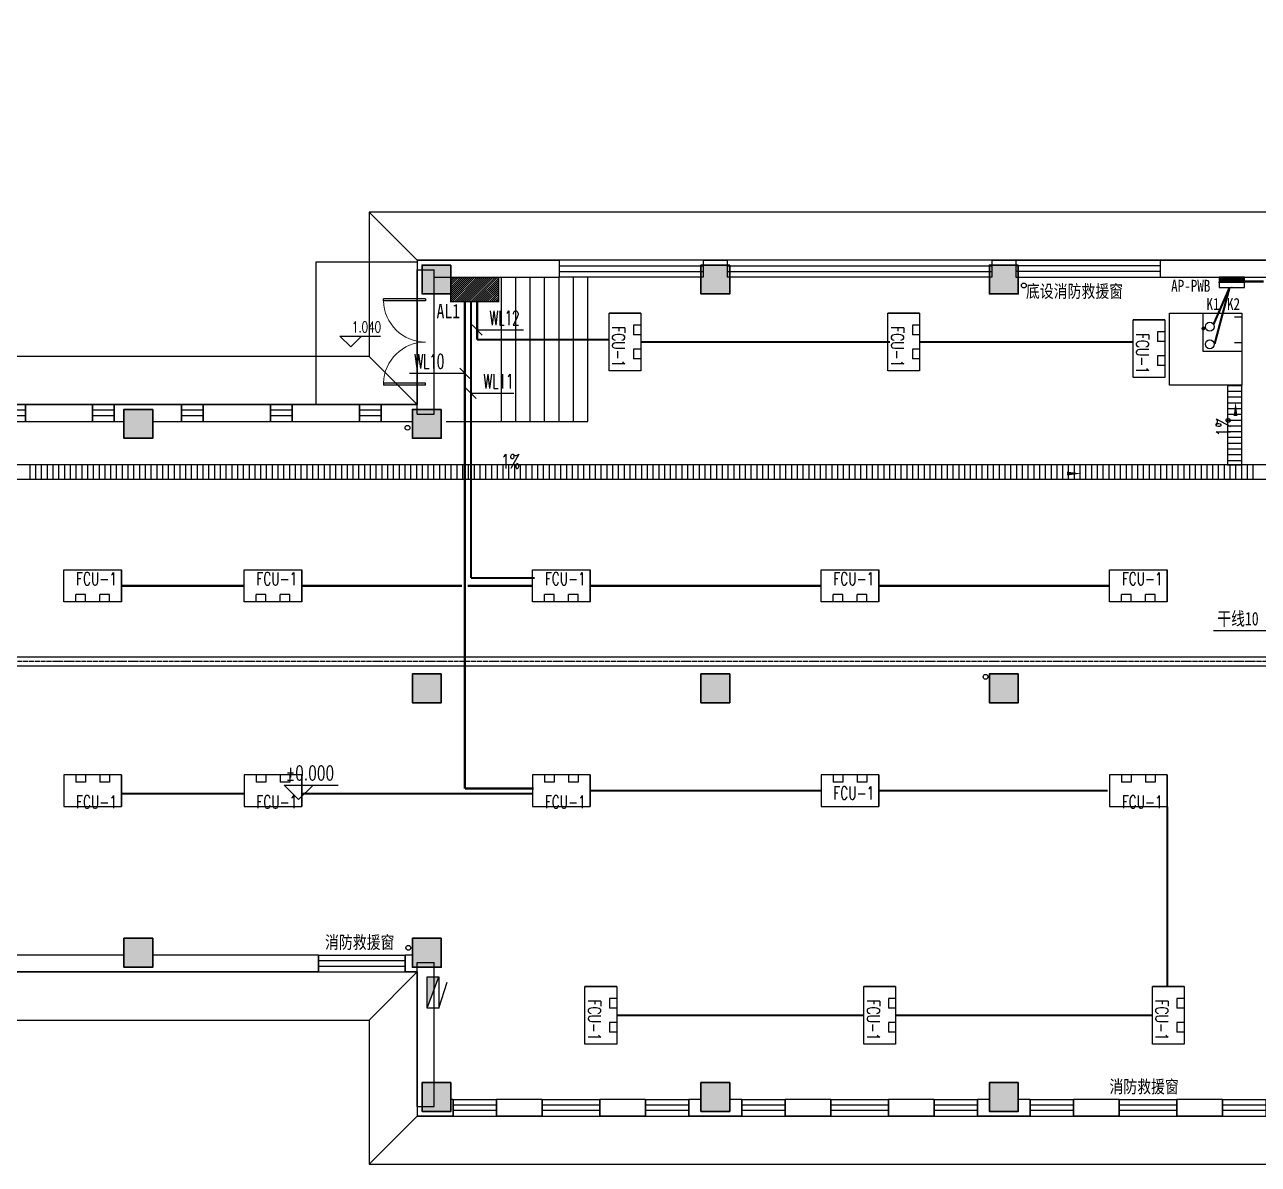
# Model space of a CAD drawing. Extents: x 815029915 to 815825525, y 579155098 to 579748855.
# Drawn here: x 815151667 to 815177325, y 579461152 to 579484852 of the extents above; entities that cross this region are included whole.
import ezdxf

# ---------------------------------------------------------------- set-up
doc = ezdxf.new("R2010")
doc.units = 0
doc.header["$LTSCALE"] = 100
doc.header["$MEASUREMENT"] = 0
doc.linetypes.add('DOTE', pattern=[2.42, 2, -0.2, 0.02, -0.2])
for name, color, linetype in [('ABDE_SYS', 3, 'Continuous'), ('COLUMN', 9, 'Continuous'), ('DIM_ELEV', 3, 'Continuous'), ('DIM_LEAD', 3, 'Continuous'), ('DIM_SYMB', 3, 'Continuous'), ('E-TEXT-PLAN', 7, 'Continuous'), ('EQUIP-箱柜', 3, 'Continuous'), ('GROUND', 2, 'Continuous'), ('H-TH_TEXT', 3, 'Continuous'), ('H-空调-VRV-设备', 7, 'Continuous'), ('P-消火栓', 7, 'Continuous'), ('PUB_TEXT', 7, 'Continuous'), ('QD', 3, 'Continuous'), ('STAIR', 2, 'Continuous'), ('WALL', 9, 'Continuous'), ('WINDOW', 4, 'Continuous'), ('zm', 1, 'Continuous'), ('电-强电平面-标注', 3, 'Continuous'), ('电-强电平面-线缆', 3, 'Continuous'), ('电-桥架', 4, 'Continuous')]:
    doc.layers.add(name, color=color, linetype=linetype)
doc.layers.add('柱填充', color=9, linetype='Continuous', lineweight=18)
doc.layers.add('砼柱', color=2, linetype='Continuous', lineweight=35)
doc.styles.add('-宋体', font='', dxfattribs={"width": 0.8})
doc.styles.add('_TCH_DIM', font='SIMPLEX', dxfattribs={"bigfont": 'GBCBIG'})
doc.styles.add('_TCH_LABEL', font='COMPLEX', dxfattribs={"bigfont": 'GBCBIG'})
doc.styles.add('ELEC-DIM', font='simplex.shx', dxfattribs={"width": 0.6, "bigfont": 'HZTXT.shx'})
doc.styles.add('IDQSTYLE', font='txt.shx', dxfattribs={"width": 0.7, "bigfont": 'hztxt.shx'})
doc.styles.add('宋体', font='', dxfattribs={"width": 0.8})
doc.styles.add('宋体-TK', font='', dxfattribs={"width": 0.8})
doc.styles.get('-宋体').set_extended_font_data('SimSun')
doc.styles.get('宋体').set_extended_font_data('SimSun')
doc.styles.get('宋体-TK').set_extended_font_data('SimSun')

# ---------------------------------------------------------------- blocks, each defined once
blk = doc.blocks.new('$TWTSYS$00000508')
for p, q in [((-0.5, 0.5), (0.324, 1.224)), ((-0.5, 0.5), (-0.5, -0.5)), ((-0.5, -0.5), (0.5, 0.5)), ((0.5, 0.5), (-0.5, 0.5)), ((0.5, -0.5), (0.5, 0.5)), ((-0.5, -0.5), (0.5, -0.5))]:
    blk.add_line(p, q)
blk.add_solid([(0.5, -0.5), (0.5, 0.5), (-0.5, -0.5)])
blk = doc.blocks.new('$VRV_美的$00000019')
for p, q in [((-600, 330), (600, 330)), ((-600, -330), (-600, 330)), ((600, 330), (600, -330)), ((600, -330), (600, 330)), ((-150, -180), (-350, -180)), ((-350, -330), (-350, -180)), ((-150, -330), (-150, -180)), ((350, -180), (150, -180)), ((150, -330), (150, -180)), ((350, -330), (350, -180)), ((600, -330), (-600, -330))]:
    blk.add_line(p, q)
blk = doc.blocks.new('*X25')
at = {"color": 0, "linetype": 'Continuous'}
for p, q in [((232.27, 320.09), (237.18, 325)), ((232.27, 320.51), (236.75, 325)), ((232.27, 320.94), (236.33, 325)), ((232.27, 321.36), (235.9, 325)), ((232.27, 321.79), (235.48, 325)), ((232.27, 322.21), (235.06, 325)), ((232.27, 322.63), (234.63, 325)), ((232.27, 323.06), (234.21, 325)), ((232.27, 323.48), (233.78, 325)), ((232.27, 323.91), (233.36, 325)), ((232.27, 324.33), (232.93, 325)), ((232.27, 324.76), (232.51, 325)), ((232.6, 320), (237.6, 325)), ((233.02, 320), (238.02, 325)), ((233.45, 320), (238.45, 325)), ((233.87, 320), (238.87, 325)), ((234.3, 320), (239.3, 325)), ((234.72, 320), (239.72, 325)), ((235.15, 320), (240.15, 325)), ((235.57, 320), (240.57, 325)), ((235.99, 320), (240.99, 325)), ((236.42, 320), (241.42, 325)), ((236.84, 320), (241.84, 325)), ((237.27, 320), (242.27, 325)), ((237.69, 320), (242.27, 324.57)), ((238.12, 320), (242.27, 324.15)), ((238.54, 320), (242.27, 323.72)), ((238.96, 320), (242.27, 323.3)), ((239.39, 320), (242.27, 322.88)), ((239.81, 320), (242.27, 322.45)), ((240.24, 320), (242.27, 322.03)), ((240.66, 320), (242.27, 321.6)), ((241.09, 320), (242.27, 321.18)), ((241.51, 320), (242.27, 320.75)), ((241.93, 320), (242.27, 320.33))]:
    blk.add_line(p, q, dxfattribs=at)
blk = doc.blocks.new('HC000429')
at = {"color": 0, "linetype": 'Continuous', "const_width": 0.3}
blk.add_lwpolyline([(5, 2.5), (-5, 2.5), (-5, -2.5), (5, -2.5)], close=True, dxfattribs=at)
at = {"color": 0, "linetype": 'Continuous'}
blk.add_blockref('*X25', (-237.27, -322.5), dxfattribs=at)
at = {"color": 0, "style": 'IDQSTYLE', "width": 0.7}
blk.add_attdef('PSFHATT', (7, -2.5), '', height=2.5, dxfattribs=at)
blk = doc.blocks.new('$TCHSYS$WIN2D')
for p, q in [((-0.5, 0.5), (0.5, 0.5)), ((-0.5, 0.5), (-0.5, -0.5)), ((0.5, 0.5), (0.5, -0.5)), ((0.5, 0.1667), (-0.5, 0.1667)), ((0.5, -0.1667), (-0.5, -0.1667)), ((-0.5, -0.5), (0.5, -0.5))]:
    blk.add_line(p, q)
blk = doc.blocks.new('$DorLib2D$00000002')
for p, q in [((-0.5, 0), (-0.5, 0.4875)), ((-0.475, 0.4875), (-0.5, 0.4875)), ((-0.475, 0), (-0.475, 0.4875)), ((0.475, 0), (0.475, 0.4875)), ((0.475, 0.4875), (0.5, 0.4875)), ((0.5, 0), (0.5, 0.4875)), ((-0.5, 0), (-0.475, 0)), ((0.5, 0), (0.475, 0))]:
    blk.add_line(p, q)
at = {"lineweight": 13}
for centre, start, end in [((-0.4875, 0), 0, 88.53072), ((0.4875, 0), 91.46928, 180)]:
    blk.add_arc(centre, 0.4875, start, end, dxfattribs=at)
blk = doc.blocks.new('*X661')
at = {"color": 0}
for p, q in [((-250, 33), (-183, 100)), ((-250, 68), (-218, 100)), ((-247, 0), (-147, 100)), ((-212, 0), (-112, 100)), ((-177, 0), (-77, 100)), ((-141, 0), (-41, 100)), ((-106, 0), (-6, 100)), ((-71, 0), (29, 100)), ((-35, 0), (65, 100)), ((0, 0), (100, 100)), ((35, 0), (135, 100)), ((71, 0), (171, 100)), ((106, 0), (206, 100)), ((141, 0), (241, 100)), ((177, 0), (250, 73)), ((212, 0), (250, 38)), ((247, 0), (250, 3))]:
    blk.add_line(p, q, dxfattribs=at)
blk = doc.blocks.new('$equip$00001414')
for p, q in [((0.75, 0.6), (-0.75, 0.6)), ((-0.75, 0.6), (-0.75, 0)), ((-0.75, 0.3), (0.75, 0.3)), ((-0.75, 0), (0.75, 0)), ((0.75, 0), (0.75, 0.6))]:
    blk.add_line(p, q)
at = {"const_width": 0.3}
blk.add_lwpolyline([(-0.75, 0.15), (0.75, 0.15)], dxfattribs=at)
for p in [(-0.75, 0.3), (0, 0.6), (0, 0), (0.75, 0.3)]:
    blk.add_point(p)
at = {"xscale": 0.00300000000061118, "yscale": 0.00300000000061118, "zscale": 0.00300000000061118}
blk.add_blockref('*X661', (0, 0), dxfattribs=at)
at = {"style": '_TCH_LABEL', "flags": 9}
blk.add_attdef('A', (0, 0), '', height=0.00002, dxfattribs=at)

msp = doc.modelspace()

# ---------------------------------------------------------------- hatches: boundary and pattern name
at = {"layer": 'DIM_LEAD'}
msp.add_hatch(color=256, dxfattribs=at).paths.add_polyline_path([(815176220.5, 579478533.7, 1), (815176140.5, 579478533.7, 1)], flags=17)
at = {"layer": '柱填充', "lineweight": 18}
for points in [[(815160530.5, 579479852.4), (815159930.5, 579479852.4), (815159930.5, 579479252.4), (815160530.5, 579479252.4)], [(815166330.5, 579479852.4), (815165730.5, 579479852.4), (815165730.5, 579479252.4), (815166330.5, 579479252.4)], [(815172330.5, 579479852.4), (815171730.5, 579479852.4), (815171730.5, 579479252.4), (815172330.5, 579479252.4)], [(815154330.5, 579476852.4), (815153730.5, 579476852.4), (815153730.5, 579476252.4), (815154330.5, 579476252.4)], [(815160330.5, 579476852.4), (815159730.5, 579476852.4), (815159730.5, 579476252.4), (815160330.5, 579476252.4)], [(815160330.5, 579471352.4), (815159730.5, 579471352.4), (815159730.5, 579470752.4), (815160330.5, 579470752.4)], [(815166330.5, 579471352.4), (815165730.5, 579471352.4), (815165730.5, 579470752.4), (815166330.5, 579470752.4)], [(815172330.5, 579471352.4), (815171730.5, 579471352.4), (815171730.5, 579470752.4), (815172330.5, 579470752.4)], [(815154330.5, 579465852.4), (815153730.5, 579465852.4), (815153730.5, 579465252.4), (815154330.5, 579465252.4)], [(815160330.5, 579465852.4), (815159730.5, 579465852.4), (815159730.5, 579465252.4), (815160330.5, 579465252.4)], [(815160530.5, 579462852.4), (815159930.5, 579462852.4), (815159930.5, 579462252.4), (815160530.5, 579462252.4)], [(815166330.5, 579462852.4), (815165730.5, 579462852.4), (815165730.5, 579462252.4), (815166330.5, 579462252.4)], [(815172330.5, 579462852.4), (815171730.5, 579462852.4), (815171730.5, 579462252.4), (815172330.5, 579462252.4)]]:
    msp.add_hatch(color=250, dxfattribs=at).paths.add_polyline_path(points)

# ---------------------------------------------------------------- linework, layer by layer
for p, q in [((815178230.5, 579479952.4), (815159830.5, 579479952.4)), ((815159830.5, 579479952.4), (815159830.5, 579476952.4)), ((815175480.5, 579477352.4), (815175480.5, 579478852.4)), ((815175480.5, 579478852.4), (815176980.5, 579478852.4)), ((815176180.5, 579478052.4), (815176180.5, 579478852.4)), ((815176180.5, 579478852.4), (815176980.5, 579478852.4)), ((815176830.5, 579478778.7), (815176980.5, 579478778.7)), ((815176980.5, 579478852.4), (815176980.5, 579477352.4)), ((815176980.5, 579478852.4), (815176980.5, 579478052.4)), ((815176980.5, 579478237.2), (815176830.5, 579478237.2)), ((815176980.5, 579478052.4), (815176180.5, 579478052.4)), ((815176980.5, 579477352.4), (815175480.5, 579477352.4)), ((815176980.5, 579477352.4), (815176680.5, 579477352.4)), ((815176680.5, 579477352.4), (815176680.5, 579475702.4)), ((815176980.5, 579475702.4), (815176980.5, 579477352.4)), ((815159830.5, 579476952.4), (815147830.5, 579476952.4)), ((815203410.6, 579475702.4), (815148180.5, 579475702.4)), ((815176680.5, 579475702.4), (815176980.5, 579475702.4)), ((815148180.5, 579475402.4), (815203710.6, 579475402.4)), ((815147830.5, 579465152.4), (815159830.5, 579465152.4)), ((815159830.5, 579465152.4), (815159830.5, 579462152.4)), ((815159830.5, 579462152.4), (815177830.5, 579462152.4))]:
    msp.add_line(p, q)
at = {"color": 2}
for p, q in [((815161580.5, 579476602.4), (815161580.5, 579479602.4)), ((815161880.5, 579476602.4), (815161880.5, 579479602.4)), ((815162180.5, 579476602.4), (815162180.5, 579479602.4)), ((815162480.5, 579476602.4), (815162480.5, 579479602.4)), ((815162780.5, 579476602.4), (815162780.5, 579479602.4)), ((815163080.5, 579476602.4), (815163080.5, 579479602.4)), ((815163380.5, 579476602.4), (815163380.5, 579479602.4)), ((815160430.5, 579476602.4), (815163380.5, 579476602.4))]:
    msp.add_line(p, q, dxfattribs=at)
at = {"color": 252, "linetype": 'Continuous'}
for p, q in [((815176680.5, 579477350.9), (815176980.5, 579477350.9)), ((815176680.5, 579477230.9), (815176980.5, 579477230.9)), ((815176680.5, 579477110.9), (815176980.5, 579477110.9)), ((815176680.5, 579476990.9), (815176980.5, 579476990.9)), ((815176680.5, 579476870.9), (815176980.5, 579476870.9)), ((815176680.5, 579476750.9), (815176980.5, 579476750.9)), ((815176680.5, 579476630.9), (815176980.5, 579476630.9)), ((815176680.5, 579476510.9), (815176980.5, 579476510.9)), ((815176680.5, 579476390.9), (815176980.5, 579476390.9)), ((815176680.5, 579476270.9), (815176980.5, 579476270.9)), ((815176680.5, 579476150.9), (815176980.5, 579476150.9)), ((815176680.5, 579476030.9), (815176980.5, 579476030.9)), ((815176680.5, 579475910.9), (815176980.5, 579475910.9)), ((815176680.5, 579475790.9), (815176980.5, 579475790.9)), ((815151772.8, 579475702.4), (815151772.8, 579475402.4)), ((815151892.8, 579475702.4), (815151892.8, 579475402.4)), ((815152012.8, 579475702.4), (815152012.8, 579475402.4)), ((815152132.8, 579475702.4), (815152132.8, 579475402.4)), ((815152252.8, 579475702.4), (815152252.8, 579475402.4)), ((815152372.8, 579475702.4), (815152372.8, 579475402.4)), ((815152492.8, 579475702.4), (815152492.8, 579475402.4)), ((815152612.8, 579475702.4), (815152612.8, 579475402.4)), ((815152732.8, 579475702.4), (815152732.8, 579475402.4)), ((815152852.8, 579475702.4), (815152852.8, 579475402.4)), ((815152972.8, 579475702.4), (815152972.8, 579475402.4)), ((815153092.8, 579475702.4), (815153092.8, 579475402.4)), ((815153212.8, 579475702.4), (815153212.8, 579475402.4)), ((815153332.8, 579475702.4), (815153332.8, 579475402.4)), ((815153452.8, 579475702.4), (815153452.8, 579475402.4)), ((815153572.8, 579475702.4), (815153572.8, 579475402.4)), ((815153692.8, 579475702.4), (815153692.8, 579475402.4)), ((815153812.8, 579475702.4), (815153812.8, 579475402.4)), ((815153932.8, 579475702.4), (815153932.8, 579475402.4)), ((815154052.8, 579475702.4), (815154052.8, 579475402.4)), ((815154172.8, 579475702.4), (815154172.8, 579475402.4)), ((815154292.8, 579475702.4), (815154292.8, 579475402.4)), ((815154412.8, 579475702.4), (815154412.8, 579475402.4)), ((815154532.8, 579475702.4), (815154532.8, 579475402.4)), ((815154652.8, 579475702.4), (815154652.8, 579475402.4)), ((815154772.8, 579475702.4), (815154772.8, 579475402.4)), ((815154892.8, 579475702.4), (815154892.8, 579475402.4)), ((815155012.8, 579475702.4), (815155012.8, 579475402.4)), ((815155132.8, 579475702.4), (815155132.8, 579475402.4)), ((815155252.8, 579475702.4), (815155252.8, 579475402.4)), ((815155372.8, 579475702.4), (815155372.8, 579475402.4)), ((815155492.8, 579475702.4), (815155492.8, 579475402.4)), ((815155612.8, 579475702.4), (815155612.8, 579475402.4)), ((815155732.8, 579475702.4), (815155732.8, 579475402.4)), ((815155852.8, 579475702.4), (815155852.8, 579475402.4)), ((815155972.8, 579475702.4), (815155972.8, 579475402.4)), ((815156092.8, 579475702.4), (815156092.8, 579475402.4)), ((815156212.8, 579475702.4), (815156212.8, 579475402.4)), ((815156332.8, 579475702.4), (815156332.8, 579475402.4)), ((815156452.8, 579475702.4), (815156452.8, 579475402.4)), ((815156572.8, 579475702.4), (815156572.8, 579475402.4)), ((815156692.8, 579475702.4), (815156692.8, 579475402.4)), ((815156812.8, 579475702.4), (815156812.8, 579475402.4)), ((815156932.8, 579475702.4), (815156932.8, 579475402.4)), ((815157052.8, 579475702.4), (815157052.8, 579475402.4)), ((815157172.8, 579475702.4), (815157172.8, 579475402.4)), ((815157292.8, 579475702.4), (815157292.8, 579475402.4)), ((815157412.8, 579475702.4), (815157412.8, 579475402.4)), ((815157532.8, 579475702.4), (815157532.8, 579475402.4)), ((815157652.8, 579475702.4), (815157652.8, 579475402.4)), ((815157772.8, 579475702.4), (815157772.8, 579475402.4)), ((815157892.8, 579475702.4), (815157892.8, 579475402.4)), ((815158012.8, 579475702.4), (815158012.8, 579475402.4)), ((815158132.8, 579475702.4), (815158132.8, 579475402.4)), ((815158252.8, 579475702.4), (815158252.8, 579475402.4)), ((815158372.8, 579475702.4), (815158372.8, 579475402.4)), ((815158492.8, 579475702.4), (815158492.8, 579475402.4)), ((815158612.8, 579475702.4), (815158612.8, 579475402.4)), ((815158732.8, 579475702.4), (815158732.8, 579475402.4)), ((815158852.8, 579475702.4), (815158852.8, 579475402.4)), ((815158972.8, 579475702.4), (815158972.8, 579475402.4)), ((815159092.8, 579475702.4), (815159092.8, 579475402.4)), ((815159212.8, 579475702.4), (815159212.8, 579475402.4)), ((815159332.8, 579475702.4), (815159332.8, 579475402.4)), ((815159452.8, 579475702.4), (815159452.8, 579475402.4)), ((815159572.8, 579475702.4), (815159572.8, 579475402.4)), ((815159692.8, 579475702.4), (815159692.8, 579475402.4)), ((815159812.8, 579475702.4), (815159812.8, 579475402.4)), ((815159932.8, 579475702.4), (815159932.8, 579475402.4)), ((815160052.8, 579475702.4), (815160052.8, 579475402.4)), ((815160172.8, 579475702.4), (815160172.8, 579475402.4)), ((815160292.8, 579475702.4), (815160292.8, 579475402.4)), ((815160412.8, 579475702.4), (815160412.8, 579475402.4)), ((815160532.8, 579475702.4), (815160532.8, 579475402.4)), ((815160652.8, 579475702.4), (815160652.8, 579475402.4)), ((815160772.8, 579475702.4), (815160772.8, 579475402.4)), ((815160892.8, 579475702.4), (815160892.8, 579475402.4)), ((815161012.8, 579475702.4), (815161012.8, 579475402.4)), ((815161132.8, 579475702.4), (815161132.8, 579475402.4)), ((815161252.8, 579475702.4), (815161252.8, 579475402.4)), ((815161372.8, 579475702.4), (815161372.8, 579475402.4)), ((815161492.8, 579475702.4), (815161492.8, 579475402.4)), ((815161612.8, 579475702.4), (815161612.8, 579475402.4)), ((815161732.8, 579475702.4), (815161732.8, 579475402.4)), ((815161852.8, 579475702.4), (815161852.8, 579475402.4)), ((815161972.8, 579475702.4), (815161972.8, 579475402.4)), ((815162092.8, 579475702.4), (815162092.8, 579475402.4)), ((815162212.8, 579475702.4), (815162212.8, 579475402.4)), ((815162332.8, 579475702.4), (815162332.8, 579475402.4)), ((815162452.8, 579475702.4), (815162452.8, 579475402.4)), ((815162572.8, 579475702.4), (815162572.8, 579475402.4)), ((815162692.8, 579475702.4), (815162692.8, 579475402.4)), ((815162812.8, 579475702.4), (815162812.8, 579475402.4)), ((815162932.8, 579475702.4), (815162932.8, 579475402.4)), ((815163052.8, 579475702.4), (815163052.8, 579475402.4)), ((815163172.8, 579475702.4), (815163172.8, 579475402.4)), ((815163292.8, 579475702.4), (815163292.8, 579475402.4)), ((815163412.8, 579475702.4), (815163412.8, 579475402.4)), ((815163532.8, 579475702.4), (815163532.8, 579475402.4)), ((815163652.8, 579475702.4), (815163652.8, 579475402.4)), ((815163772.8, 579475702.4), (815163772.8, 579475402.4)), ((815163892.8, 579475702.4), (815163892.8, 579475402.4)), ((815164012.8, 579475702.4), (815164012.8, 579475402.4)), ((815164132.8, 579475702.4), (815164132.8, 579475402.4)), ((815164252.8, 579475702.4), (815164252.8, 579475402.4)), ((815164372.8, 579475702.4), (815164372.8, 579475402.4)), ((815164492.8, 579475702.4), (815164492.8, 579475402.4)), ((815164612.8, 579475702.4), (815164612.8, 579475402.4)), ((815164732.8, 579475702.4), (815164732.8, 579475402.4)), ((815164852.8, 579475702.4), (815164852.8, 579475402.4)), ((815164972.8, 579475702.4), (815164972.8, 579475402.4)), ((815165092.8, 579475702.4), (815165092.8, 579475402.4)), ((815165212.8, 579475702.4), (815165212.8, 579475402.4)), ((815165332.8, 579475702.4), (815165332.8, 579475402.4)), ((815165452.8, 579475702.4), (815165452.8, 579475402.4)), ((815165572.8, 579475702.4), (815165572.8, 579475402.4)), ((815165692.8, 579475702.4), (815165692.8, 579475402.4)), ((815165812.8, 579475702.4), (815165812.8, 579475402.4)), ((815165932.8, 579475702.4), (815165932.8, 579475402.4)), ((815166052.8, 579475702.4), (815166052.8, 579475402.4)), ((815166172.8, 579475702.4), (815166172.8, 579475402.4)), ((815166292.8, 579475702.4), (815166292.8, 579475402.4)), ((815166412.8, 579475702.4), (815166412.8, 579475402.4)), ((815166532.8, 579475702.4), (815166532.8, 579475402.4)), ((815166652.8, 579475702.4), (815166652.8, 579475402.4)), ((815166772.8, 579475702.4), (815166772.8, 579475402.4)), ((815166892.8, 579475702.4), (815166892.8, 579475402.4)), ((815167012.8, 579475702.4), (815167012.8, 579475402.4)), ((815167132.8, 579475702.4), (815167132.8, 579475402.4)), ((815167252.8, 579475702.4), (815167252.8, 579475402.4)), ((815167372.8, 579475702.4), (815167372.8, 579475402.4)), ((815167492.8, 579475702.4), (815167492.8, 579475402.4)), ((815167612.8, 579475702.4), (815167612.8, 579475402.4)), ((815167732.8, 579475702.4), (815167732.8, 579475402.4)), ((815167852.8, 579475702.4), (815167852.8, 579475402.4)), ((815167972.8, 579475702.4), (815167972.8, 579475402.4)), ((815168092.8, 579475702.4), (815168092.8, 579475402.4)), ((815168212.8, 579475702.4), (815168212.8, 579475402.4)), ((815168332.8, 579475702.4), (815168332.8, 579475402.4)), ((815168452.8, 579475702.4), (815168452.8, 579475402.4)), ((815168572.8, 579475702.4), (815168572.8, 579475402.4)), ((815168692.8, 579475702.4), (815168692.8, 579475402.4)), ((815168812.8, 579475702.4), (815168812.8, 579475402.4)), ((815168932.8, 579475702.4), (815168932.8, 579475402.4)), ((815169052.8, 579475702.4), (815169052.8, 579475402.4)), ((815169172.8, 579475702.4), (815169172.8, 579475402.4)), ((815169292.8, 579475702.4), (815169292.8, 579475402.4)), ((815169412.8, 579475702.4), (815169412.8, 579475402.4)), ((815169532.8, 579475702.4), (815169532.8, 579475402.4)), ((815169652.8, 579475702.4), (815169652.8, 579475402.4)), ((815169772.8, 579475702.4), (815169772.8, 579475402.4)), ((815169892.8, 579475702.4), (815169892.8, 579475402.4)), ((815170012.8, 579475702.4), (815170012.8, 579475402.4)), ((815170132.8, 579475702.4), (815170132.8, 579475402.4)), ((815170252.8, 579475702.4), (815170252.8, 579475402.4)), ((815170372.8, 579475702.4), (815170372.8, 579475402.4)), ((815170492.8, 579475702.4), (815170492.8, 579475402.4)), ((815170612.8, 579475702.4), (815170612.8, 579475402.4)), ((815170732.8, 579475702.4), (815170732.8, 579475402.4)), ((815170852.8, 579475702.4), (815170852.8, 579475402.4)), ((815170972.8, 579475702.4), (815170972.8, 579475402.4)), ((815171092.8, 579475702.4), (815171092.8, 579475402.4)), ((815171212.8, 579475702.4), (815171212.8, 579475402.4)), ((815171332.8, 579475702.4), (815171332.8, 579475402.4)), ((815171452.8, 579475702.4), (815171452.8, 579475402.4)), ((815171572.8, 579475702.4), (815171572.8, 579475402.4)), ((815171692.8, 579475702.4), (815171692.8, 579475402.4)), ((815171812.8, 579475702.4), (815171812.8, 579475402.4)), ((815171932.8, 579475702.4), (815171932.8, 579475402.4)), ((815172052.8, 579475702.4), (815172052.8, 579475402.4)), ((815172172.8, 579475702.4), (815172172.8, 579475402.4)), ((815172292.8, 579475702.4), (815172292.8, 579475402.4)), ((815172412.8, 579475702.4), (815172412.8, 579475402.4)), ((815172532.8, 579475702.4), (815172532.8, 579475402.4)), ((815172652.8, 579475702.4), (815172652.8, 579475402.4)), ((815172772.8, 579475702.4), (815172772.8, 579475402.4)), ((815172892.8, 579475702.4), (815172892.8, 579475402.4)), ((815173012.8, 579475702.4), (815173012.8, 579475402.4)), ((815173132.8, 579475702.4), (815173132.8, 579475402.4)), ((815173252.8, 579475702.4), (815173252.8, 579475402.4)), ((815173372.8, 579475702.4), (815173372.8, 579475402.4)), ((815173492.8, 579475702.4), (815173492.8, 579475402.4)), ((815173612.8, 579475702.4), (815173612.8, 579475402.4)), ((815173732.8, 579475702.4), (815173732.8, 579475402.4)), ((815173852.8, 579475702.4), (815173852.8, 579475402.4)), ((815173972.8, 579475702.4), (815173972.8, 579475402.4)), ((815174092.8, 579475702.4), (815174092.8, 579475402.4)), ((815174212.8, 579475702.4), (815174212.8, 579475402.4)), ((815174332.8, 579475702.4), (815174332.8, 579475402.4)), ((815174452.8, 579475702.4), (815174452.8, 579475402.4)), ((815174572.8, 579475702.4), (815174572.8, 579475402.4)), ((815174692.8, 579475702.4), (815174692.8, 579475402.4)), ((815174812.8, 579475702.4), (815174812.8, 579475402.4)), ((815174932.8, 579475702.4), (815174932.8, 579475402.4)), ((815175052.8, 579475702.4), (815175052.8, 579475402.4)), ((815175172.8, 579475702.4), (815175172.8, 579475402.4)), ((815175292.8, 579475702.4), (815175292.8, 579475402.4)), ((815175412.8, 579475702.4), (815175412.8, 579475402.4)), ((815175532.8, 579475702.4), (815175532.8, 579475402.4)), ((815175652.8, 579475702.4), (815175652.8, 579475402.4)), ((815175772.8, 579475702.4), (815175772.8, 579475402.4)), ((815175892.8, 579475702.4), (815175892.8, 579475402.4)), ((815176012.8, 579475702.4), (815176012.8, 579475402.4)), ((815176132.8, 579475702.4), (815176132.8, 579475402.4)), ((815176252.8, 579475702.4), (815176252.8, 579475402.4)), ((815176372.8, 579475702.4), (815176372.8, 579475402.4)), ((815176492.8, 579475702.4), (815176492.8, 579475402.4)), ((815176612.8, 579475702.4), (815176612.8, 579475402.4)), ((815176732.8, 579475702.4), (815176732.8, 579475402.4)), ((815176852.8, 579475702.4), (815176852.8, 579475402.4)), ((815176972.8, 579475702.4), (815176972.8, 579475402.4)), ((815177092.8, 579475702.4), (815177092.8, 579475402.4)), ((815177212.8, 579475702.4), (815177212.8, 579475402.4))]:
    msp.add_line(p, q, dxfattribs=at)
msp.add_lwpolyline([(815176980.5, 579477352.4), (815175480.5, 579477352.4), (815175480.5, 579478852.4), (815176980.5, 579478852.4)], close=True)
for centre in [(815172446.9, 579479428.4), (815159629.7, 579476470.4), (815171652.1, 579471290.4), (815159645.6, 579465654.2)]:
    msp.add_circle(centre, 50)
at = {"layer": 'COLUMN'}
for points in [[(815165730.5, 579479252.4), (815166330.5, 579479252.4), (815166330.5, 579479852.4), (815165730.5, 579479852.4)], [(815171730.5, 579479252.4), (815172330.5, 579479252.4), (815172330.5, 579479852.4), (815171730.5, 579479852.4)], [(815153730.5, 579476252.4), (815154330.5, 579476252.4), (815154330.5, 579476852.4), (815153730.5, 579476852.4)], [(815159730.5, 579476252.4), (815160330.5, 579476252.4), (815160330.5, 579476852.4), (815159730.5, 579476852.4)], [(815159730.5, 579470752.4), (815160330.5, 579470752.4), (815160330.5, 579471352.4), (815159730.5, 579471352.4)], [(815165730.5, 579470752.4), (815166330.5, 579470752.4), (815166330.5, 579471352.4), (815165730.5, 579471352.4)], [(815171730.5, 579470752.4), (815172330.5, 579470752.4), (815172330.5, 579471352.4), (815171730.5, 579471352.4)], [(815153730.5, 579465252.4), (815154330.5, 579465252.4), (815154330.5, 579465852.4), (815153730.5, 579465852.4)], [(815159730.5, 579465252.4), (815160330.5, 579465252.4), (815160330.5, 579465852.4), (815159730.5, 579465852.4)], [(815159930.5, 579462252.4), (815160530.5, 579462252.4), (815160530.5, 579462852.4), (815159930.5, 579462852.4)], [(815165730.5, 579462252.4), (815166330.5, 579462252.4), (815166330.5, 579462852.4), (815165730.5, 579462852.4)], [(815171730.5, 579462252.4), (815172330.5, 579462252.4), (815172330.5, 579462852.4), (815171730.5, 579462852.4)]]:
    msp.add_lwpolyline(points, close=True, dxfattribs=at)
at = {"layer": 'DIM_ELEV'}
for p, q in [((815158449.6, 579478149.9), (815158224.6, 579478374.9)), ((815158224.6, 579478374.9), (815159065.7, 579478374.9)), ((815158449.6, 579478149.9), (815158674.6, 579478374.9)), ((815157364.2, 579468736), (815157064.2, 579469036)), ((815157064.2, 579469036), (815158185.8, 579469036)), ((815157364.2, 579468736), (815157664.2, 579469036))]:
    msp.add_line(p, q, dxfattribs=at)
at = {"layer": 'DIM_SYMB'}
for points in [[(815176851.4, 579475945.3, 0, 0, 0), (815176851.4, 579477011.3, 0, 80, 0), (815176851.4, 579476711.3, 0, 0, 0)], [(815149883.2, 579475517.6, 0, 0, 0), (815173644.3, 579475517.6, 0, 80, 0), (815173344.3, 579475517.6, 0, 0, 0)]]:
    msp.add_lwpolyline(points, format="xyseb", dxfattribs=at)
at = {"layer": 'GROUND'}
for p, q in [((815159830.5, 579479952.4), (815158830.5, 579480952.4)), ((815159830.5, 579476952.4), (815158830.5, 579477952.4)), ((815159830.5, 579465152.4), (815158830.5, 579464152.4)), ((815159830.5, 579462152.4), (815158830.5, 579461152.4))]:
    msp.add_line(p, q, dxfattribs=at)
for points in [[(815219341.1, 579478070.5), (815215734.9, 579474464.2), (815207746.6, 579482452.4), (815206530.5, 579482452.4), (815206530.5, 579483952.4), (815191230.5, 579483952.4), (815191230.5, 579484852.4), (815182830.5, 579484852.4), (815182830.5, 579477952.4), (815179230.5, 579477952.4), (815179230.5, 579480952.4), (815158830.5, 579480952.4), (815158830.5, 579477952.4), (815146830.5, 579477952.4), (815146830.5, 579464152.4), (815158830.5, 579464152.4), (815158830.5, 579461152.4), (815177830.5, 579461152.4)], [(815219341.1, 579476656.2), (815215734.9, 579473050), (815207332.4, 579481452.4), (815205530.5, 579481452.4), (815205530.5, 579482952.4), (815190230.5, 579482952.4), (815190230.5, 579483852.4), (815183830.5, 579483852.4), (815183830.5, 579476952.4), (815178230.5, 579476952.4), (815178230.5, 579479952.4), (815159830.5, 579479952.4), (815159830.5, 579476952.4), (815147830.5, 579476952.4), (815147830.5, 579465152.4), (815159830.5, 579465152.4), (815159830.5, 579462152.4), (815177830.5, 579462152.4)]]:
    msp.add_lwpolyline(points, dxfattribs=at)
at = {"layer": 'STAIR'}
for p, q in [((815159825, 579479914), (815157725, 579479914)), ((815157725, 579479914), (815157725, 579476952.4)), ((815157725, 579476952.4), (815159825, 579476952.4))]:
    msp.add_line(p, q, dxfattribs=at)
at = {"layer": 'WALL'}
for p, q in [((815159830.5, 579479952.4), (815162780.5, 579479952.4)), ((815165780.5, 579479952.4), (815166280.5, 579479952.4)), ((815171780.5, 579479952.4), (815172280.5, 579479952.4)), ((815175280.5, 579479952.4), (815178230.5, 579479952.4)), ((815159830.5, 579476752.4), (815159830.5, 579479752.4)), ((815159830.5, 579479752.4), (815160180.5, 579479752.4)), ((815160180.5, 579476752.4), (815160180.5, 579479752.4)), ((815160180.5, 579479602.4), (815162780.5, 579479602.4)), ((815175280.5, 579479602.4), (815177530.5, 579479602.4)), ((815151680.5, 579476952.4), (815153080.5, 579476952.4)), ((815153530.5, 579476952.4), (815154930.5, 579476952.4)), ((815155380.5, 579476952.4), (815156780.5, 579476952.4)), ((815157230.5, 579476952.4), (815158630.5, 579476952.4)), ((815159080.5, 579476952.4), (815159830.5, 579476952.4)), ((815151680.5, 579476602.4), (815153080.5, 579476602.4)), ((815153530.5, 579476602.4), (815153730.5, 579476602.4)), ((815154330.5, 579476602.4), (815154930.5, 579476602.4)), ((815155380.5, 579476602.4), (815156780.5, 579476602.4)), ((815157230.5, 579476602.4), (815158630.5, 579476602.4)), ((815159080.5, 579476602.4), (815159730.5, 579476602.4)), ((815159830.5, 579476752.4), (815160180.5, 579476752.4)), ((815153730.5, 579465502.4), (815148530.5, 579465502.4)), ((815157780.5, 579465502.4), (815154330.5, 579465502.4)), ((815159730.5, 579465502.4), (815159580.5, 579465502.4)), ((815159830.5, 579462352.4), (815159830.5, 579465352.4)), ((815159830.5, 579465352.4), (815160180.5, 579465352.4)), ((815160180.5, 579462352.4), (815160180.5, 579465352.4)), ((815157780.5, 579465152.4), (815148030.5, 579465152.4)), ((815159830.5, 579465152.4), (815159580.5, 579465152.4)), ((815160580.5, 579462502.4), (815160530.5, 579462502.4)), ((815162430.5, 579462502.4), (815161480.5, 579462502.4)), ((815164580.5, 579462502.4), (815163630.5, 579462502.4)), ((815165730.5, 579462502.4), (815165480.5, 579462502.4)), ((815166580.5, 579462502.4), (815166330.5, 579462502.4)), ((815168430.5, 579462502.4), (815167480.5, 579462502.4)), ((815170580.5, 579462502.4), (815169630.5, 579462502.4)), ((815171730.5, 579462502.4), (815171480.5, 579462502.4)), ((815172580.5, 579462502.4), (815172330.5, 579462502.4)), ((815174430.5, 579462502.4), (815173480.5, 579462502.4)), ((815176580.5, 579462502.4), (815175630.5, 579462502.4)), ((815159830.5, 579462352.4), (815160180.5, 579462352.4)), ((815160580.5, 579462152.4), (815159830.5, 579462152.4)), ((815162430.5, 579462152.4), (815161480.5, 579462152.4)), ((815164580.5, 579462152.4), (815163630.5, 579462152.4)), ((815166580.5, 579462152.4), (815165480.5, 579462152.4)), ((815168430.5, 579462152.4), (815167480.5, 579462152.4)), ((815170580.5, 579462152.4), (815169630.5, 579462152.4)), ((815172580.5, 579462152.4), (815171480.5, 579462152.4)), ((815174430.5, 579462152.4), (815173480.5, 579462152.4)), ((815176580.5, 579462152.4), (815175630.5, 579462152.4))]:
    msp.add_line(p, q, dxfattribs=at)
for points in [[(815162780.5, 579479952.4), (815162780.5, 579479602.4)], [(815165780.5, 579479952.4), (815165780.5, 579479852.4)], [(815166280.5, 579479952.4), (815166280.5, 579479852.4)], [(815171780.5, 579479952.4), (815171780.5, 579479852.4)], [(815172280.5, 579479952.4), (815172280.5, 579479852.4)], [(815175280.5, 579479952.4), (815175280.5, 579479602.4)], [(815151680.5, 579476952.4), (815151680.5, 579476602.4)], [(815153080.5, 579476952.4), (815153080.5, 579476602.4)], [(815153530.5, 579476952.4), (815153530.5, 579476602.4)], [(815154930.5, 579476952.4), (815154930.5, 579476602.4)], [(815155380.5, 579476952.4), (815155380.5, 579476602.4)], [(815156780.5, 579476952.4), (815156780.5, 579476602.4)], [(815157230.5, 579476952.4), (815157230.5, 579476602.4)], [(815158630.5, 579476952.4), (815158630.5, 579476602.4)], [(815159080.5, 579476952.4), (815159080.5, 579476602.4)], [(815157780.5, 579465152.4), (815157780.5, 579465502.4)], [(815159580.5, 579465152.4), (815159580.5, 579465502.4)], [(815160580.5, 579462152.4), (815160580.5, 579462502.4)], [(815161480.5, 579462152.4), (815161480.5, 579462502.4)], [(815162430.5, 579462152.4), (815162430.5, 579462502.4)], [(815163630.5, 579462152.4), (815163630.5, 579462502.4)], [(815164580.5, 579462152.4), (815164580.5, 579462502.4)], [(815165480.5, 579462152.4), (815165480.5, 579462502.4)], [(815166580.5, 579462152.4), (815166580.5, 579462502.4)], [(815167480.5, 579462152.4), (815167480.5, 579462502.4)], [(815168430.5, 579462152.4), (815168430.5, 579462502.4)], [(815169630.5, 579462152.4), (815169630.5, 579462502.4)], [(815170580.5, 579462152.4), (815170580.5, 579462502.4)], [(815171480.5, 579462152.4), (815171480.5, 579462502.4)], [(815172580.5, 579462152.4), (815172580.5, 579462502.4)], [(815173480.5, 579462152.4), (815173480.5, 579462502.4)], [(815174430.5, 579462152.4), (815174430.5, 579462502.4)], [(815175630.5, 579462152.4), (815175630.5, 579462502.4)], [(815176580.5, 579462152.4), (815176580.5, 579462502.4)]]:
    msp.add_lwpolyline(points, dxfattribs=at)
at = {"layer": 'zm', "color": 1}
msp.add_line((815176394.7, 579472255.1), (815177681, 579472255.1), dxfattribs=at)
for centre in [(815176315.5, 579478571.3), (815176315.5, 579478206.5)]:
    msp.add_circle(centre, 92.4, dxfattribs=at)
at = {"layer": '电-强电平面-标注', "color": 1}
for p, q in [((815161182.5, 579478398), (815160970.4, 579478610.1)), ((815161076.4, 579478504), (815161233.6, 579478504)), ((815161233.6, 579478504), (815162042.2, 579478504)), ((815160477, 579477600.3), (815159668.4, 579477600.3)), ((815160821.9, 579477600.3), (815160477, 579477600.3)), ((815160928, 579477494.2), (815160715.8, 579477706.4)), ((815161055.2, 579477080.5), (815160843.1, 579477292.6)), ((815160949.2, 579477186.6), (815161106.6, 579477186.6)), ((815161106.6, 579477186.6), (815161838, 579477186.6))]:
    msp.add_line(p, q, dxfattribs=at)
at = {"layer": '电-强电平面-线缆', "color": 1, "linetype": 'Continuous'}
for points, const_width in [([(815176390.3, 579478613.8), (815176727.8, 579479388.7)], 45), ([(815176727.8, 579479388.7), (815176390.3, 579478613.8)], 8), ([(815176416.6, 579478216.6), (815176727.8, 579479388.7)], 45), ([(815176727.8, 579479388.7), (815176416.6, 579478216.6)], 8), ([(815177019.6, 579479510.4), (815177435.8, 579479510.4)], 45), ([(815160821.9, 579479092.7), (815160821.9, 579468966.6)], 45), ([(815160949.2, 579479092.7), (815160949.2, 579473345.7)], 45), ([(815161076.4, 579479092.7), (815161076.4, 579478300.3)], 45), ([(815161076.4, 579478300.3), (815163816.7, 579478300.3)], 45), ([(815164480.5, 579478252.4), (815169665.8, 579478252.4)], 45), ([(815170280.5, 579478252.4), (815174718.3, 579478252.4)], 45), ([(815160949.2, 579473345.7), (815162270.4, 579473345.7)], 45), ([(815153684.3, 579473182.4), (815156230.5, 579473182.4)], 45), ([(815157430.5, 579473182.4), (815160761.9, 579473182.4)], 45), ([(815160881.9, 579473182.4), (815162230.5, 579473182.4)], 45), ([(815163430.5, 579473182.4), (815168230.5, 579473182.4)], 45), ([(815169430.5, 579473182.4), (815174213.2, 579473182.4)], 45), ([(815153687.2, 579468860.5), (815156230.5, 579468860.5)], 45), ([(815157430.5, 579468860.5), (815162230.5, 579468860.5)], 45), ([(815160821.9, 579468966.6), (815162250.6, 579468966.6)], 45), ([(815163430.5, 579468923), (815168230.5, 579468923)], 45), ([(815169430.5, 579468923), (815174192.3, 579468923)], 45), ([(815175430.5, 579468593), (815175430.5, 579464857)], 45), ([(815163990.8, 579464252.4), (815169120.4, 579464252.4)], 45), ([(815169780.4, 579464252.4), (815175120.4, 579464252.4)], 45)]:
    msp.add_lwpolyline(points, dxfattribs=dict(at, const_width=const_width))
at = {"layer": '电-桥架', "color": 5, "linetype": 'DOTE', "ltscale": 0.5}
msp.add_line((815184891.8, 579471609.4), (815148732.8, 579471609.4), dxfattribs=at)
at = {"layer": '电-桥架', "ltscale": 0.5}
msp.add_lwpolyline([(815148732.8, 579471709.4), (815184891.8, 579471709.4), (815184891.8, 579471509.4), (815148732.8, 579471509.4)], close=True, dxfattribs=at)
at = {"layer": '砼柱', "color": 3, "lineweight": 35}
for points in [[(815160530.5, 579479852.4), (815159930.5, 579479852.4), (815159930.5, 579479252.4), (815160530.5, 579479252.4)], [(815166330.5, 579479852.4), (815165730.5, 579479852.4), (815165730.5, 579479252.4), (815166330.5, 579479252.4)], [(815172330.5, 579479852.4), (815171730.5, 579479852.4), (815171730.5, 579479252.4), (815172330.5, 579479252.4)], [(815154330.5, 579476852.4), (815153730.5, 579476852.4), (815153730.5, 579476252.4), (815154330.5, 579476252.4)], [(815160330.5, 579476852.4), (815159730.5, 579476852.4), (815159730.5, 579476252.4), (815160330.5, 579476252.4)], [(815160330.5, 579471352.4), (815159730.5, 579471352.4), (815159730.5, 579470752.4), (815160330.5, 579470752.4)], [(815166330.5, 579471352.4), (815165730.5, 579471352.4), (815165730.5, 579470752.4), (815166330.5, 579470752.4)], [(815172330.5, 579471352.4), (815171730.5, 579471352.4), (815171730.5, 579470752.4), (815172330.5, 579470752.4)], [(815154330.5, 579465852.4), (815153730.5, 579465852.4), (815153730.5, 579465252.4), (815154330.5, 579465252.4)], [(815160330.5, 579465852.4), (815159730.5, 579465852.4), (815159730.5, 579465252.4), (815160330.5, 579465252.4)], [(815160530.5, 579462852.4), (815159930.5, 579462852.4), (815159930.5, 579462252.4), (815160530.5, 579462252.4)], [(815166330.5, 579462852.4), (815165730.5, 579462852.4), (815165730.5, 579462252.4), (815166330.5, 579462252.4)], [(815172330.5, 579462852.4), (815171730.5, 579462852.4), (815171730.5, 579462252.4), (815172330.5, 579462252.4)]]:
    msp.add_lwpolyline(points, close=True, dxfattribs=at)

# ---------------------------------------------------------------- block references
at = {"layer": 'E-TEXT-PLAN', "color": 142, "xscale": 100, "yscale": 100, "zscale": 100, "rotation": 180}
msp.add_blockref('HC000429', (815161025.1, 579479342.7), dxfattribs=at)
at = {"layer": 'EQUIP-箱柜', "xscale": 350, "yscale": 350, "zscale": 350, "rotation": 180}
msp.add_blockref('$equip$00001414', (815176773.8, 579479598.7), dxfattribs=at)
at = {"layer": 'H-空调-VRV-设备', "rotation": 90}
for p in [(815164150.5, 579478252.4, 2500), (815169950.5, 579478252.4, 2500), (815175048.3, 579478113.4, 2500), (815163650.4, 579464252.4, 2500), (815169450.4, 579464252.4, 2500), (815175450.4, 579464252.4, 2500)]:
    msp.add_blockref('$VRV_美的$00000019', p, dxfattribs=at)
at = {"layer": 'H-空调-VRV-设备'}
for p in [(815153080.5, 579473182.4, 2500), (815156830.5, 579473182.4, 2500), (815162830.5, 579473182.4, 2500), (815168830.5, 579473182.4, 2500), (815174830.5, 579473182.4, 2500)]:
    msp.add_blockref('$VRV_美的$00000019', p, dxfattribs=at)
at = {"layer": 'H-空调-VRV-设备', "yscale": -1}
for p in [(815153080.5, 579468923, 2500), (815156830.5, 579468923, 2500), (815162830.5, 579468923, 2500), (815168830.5, 579468923, 2500), (815174830.5, 579468923, 2500)]:
    msp.add_blockref('$VRV_美的$00000019', p, dxfattribs=at)
at = {"layer": 'P-消火栓', "xscale": 650, "yscale": -240, "zscale": 650, "rotation": 90.00000000000001}
msp.add_blockref('$TWTSYS$00000508', (815160160, 579464727.4), dxfattribs=at)
at = {"layer": 'WINDOW'}
for p, xscale, yscale, zscale in [((815164280.5, 579479777.4), -3000, 350, 3000), ((815169030.5, 579479777.4), -5499.999999761581, 350, 5499.999999761581), ((815173780.5, 579479777.4), 3000, 350, 3000), ((815151455.5, 579476777.4), 450, -350, 450), ((815153305.5, 579476777.4), 450, -350, 450), ((815155155.5, 579476777.4), 450, -350, 450), ((815157005.5, 579476777.4), 450, -350, 450), ((815158855.5, 579476777.4), 450, -350, 450)]:
    msp.add_blockref('$TCHSYS$WIN2D', p, dxfattribs=dict(at, xscale=xscale, yscale=yscale, zscale=zscale))
for name, p, xscale, yscale, zscale, rotation in [('$DorLib2D$00000002', (815160005.5, 579478252.4), -1800, 1800, 1800, 90), ('$TCHSYS$WIN2D', (815158680.5, 579465327.4), -1800, -350, 1800, 180), ('$TCHSYS$WIN2D', (815161030.5, 579462327.4), -900, -350, 900, 180), ('$TCHSYS$WIN2D', (815163030.5, 579462327.4), -1200, -350, 1200, 180), ('$TCHSYS$WIN2D', (815165030.5, 579462327.4), -900, -350, 900, 180), ('$TCHSYS$WIN2D', (815167030.5, 579462327.4), -900, -350, 900, 180), ('$TCHSYS$WIN2D', (815169030.5, 579462327.4), -1200, -350, 1200, 180), ('$TCHSYS$WIN2D', (815171030.5, 579462327.4), -900, -350, 900, 180), ('$TCHSYS$WIN2D', (815173030.5, 579462327.4), -900, -350, 900, 180), ('$TCHSYS$WIN2D', (815175030.5, 579462327.4), -1200, -350, 1200, 180), ('$TCHSYS$WIN2D', (815177030.5, 579462327.4), -900, -350, 900, 180)]:
    msp.add_blockref(name, p, dxfattribs=dict(at, xscale=xscale, yscale=yscale, zscale=zscale, rotation=rotation))

# ---------------------------------------------------------------- texts
at = {"layer": 'ABDE_SYS', "linetype": 'Continuous', "style": '-宋体', "width": 0.75}
msp.add_text('干线10', height=280, dxfattribs=at).set_placement((815176473.1, 579472359.5))
at = {"layer": 'DIM_ELEV', "color": 7, "style": '_TCH_DIM', "width": 0.705882}
for s, height, p in [('1.040', 223.12, (815158473.2, 579478453.6)), ('%%P0.000', 297.5, (815157095.8, 579469141))]:
    msp.add_text(s, height=height, dxfattribs=at).set_placement(p)
at = {"layer": 'DIM_SYMB', "color": 7, "style": '_TCH_DIM', "width": 0.705882}
msp.add_text('1%', height=297.5, rotation=90, dxfattribs=at).set_placement((815176746.4, 579476288.3))
msp.add_text('1%', height=297.5, dxfattribs=at).set_placement((815161573.8, 579475622.6))
at = {"layer": 'EQUIP-箱柜', "style": '宋体', "width": 0.8}
for s, p in [('AP-PWB', (815175510.8, 579479296.7)), ('K1', (815176246.1, 579478919.1)), ('K2', (815176673.1, 579478919.1))]:
    msp.add_text(s, height=250, dxfattribs=at).set_placement(p)
at = {"layer": 'H-TH_TEXT', "style": '_TCH_DIM', "width": 0.7}
for p in [(815163886.4, 579478576.5), (815169686.4, 579478576.5), (815174784.2, 579478437.5), (815163386.3, 579464576.5), (815169186.3, 579464576.5), (815175186.3, 579464576.5)]:
    msp.add_text('FCU-1', height=264.35, rotation=270, dxfattribs=at).set_placement(p)
for p in [(815152736.6, 579473198.2, -450), (815156486.6, 579473198.2), (815162486.6, 579473198.2), (815168486.6, 579473198.2), (815174486.6, 579473198.2), (815168486.6, 579468742.1), (815152736.6, 579468556.7, -450), (815156486.6, 579468556.7), (815162486.6, 579468556.7), (815174486.6, 579468556.7)]:
    msp.add_text('FCU-1', height=264.35, dxfattribs=at).set_placement(p)
at = {"layer": 'PUB_TEXT', "style": '宋体-TK', "width": 0.8}
for s, p in [('底设消防救援窗', (815172491.7, 579479177.1)), ('消防救援窗', (815157914.5, 579465637.9)), ('消防救援窗', (815174228.4, 579462636.1))]:
    msp.add_text(s, height=264.35, dxfattribs=at).set_placement(p)
at = {"layer": 'QD', "color": 3, "style": '-宋体', "width": 0.8}
msp.add_text('AL1', height=300, dxfattribs=at).set_placement((815160233.2, 579478745.8, 2970))
at = {"layer": '电-强电平面-标注', "color": 1, "style": 'ELEC-DIM', "width": 0.6}
for s, p in [('WL12', (815161333.6, 579478604)), ('WL10', (815159768.4, 579477700.3)), ('WL11', (815161206.6, 579477286.6))]:
    msp.add_text(s, height=300, dxfattribs=at).set_placement(p)

doc.saveas('drawing.dxf')
